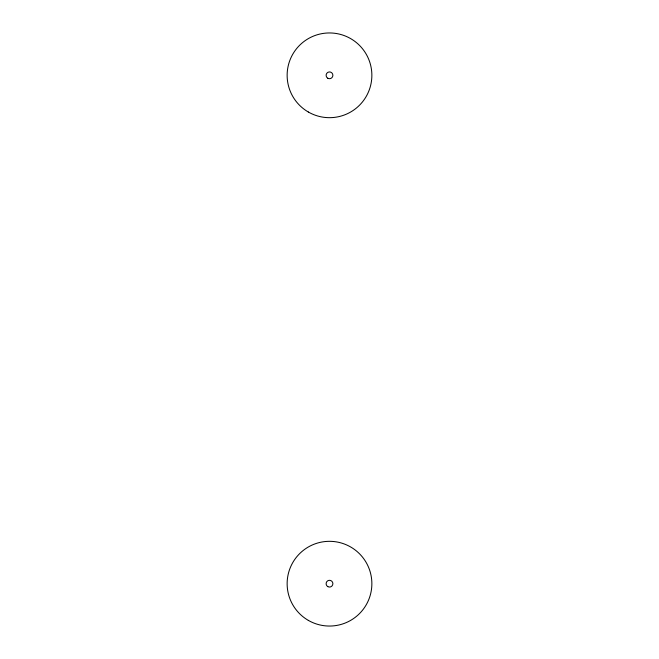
<?xml version="1.0" encoding="UTF-8"?>
<svg xmlns="http://www.w3.org/2000/svg" width="659" height="659" viewBox="0 0 659 659"><rect width="100%" height="100%" fill="white"/><g stroke="black" fill="none" stroke-linecap="round" stroke-linejoin="round"><path stroke-width="0.99" d="M308.321 620.374A42.365 42.365 0 0 0 371.865 583.685A42.365 42.365 0 0 0 308.321 546.995A42.365 42.365 0 0 0 308.321 620.374M308.321 112.005A42.365 42.365 0 0 0 371.865 75.315A42.365 42.365 0 0 0 308.321 38.626A42.365 42.365 0 0 0 308.321 112.005M327.803 78.248A3.386 3.386 0 0 0 332.886 75.315A3.386 3.386 0 0 0 327.803 72.383A3.386 3.386 0 0 0 327.803 78.248M327.803 586.617A3.386 3.386 0 0 0 332.886 583.685A3.386 3.386 0 0 0 327.803 580.752A3.386 3.386 0 0 0 327.803 586.617"/></g></svg>
